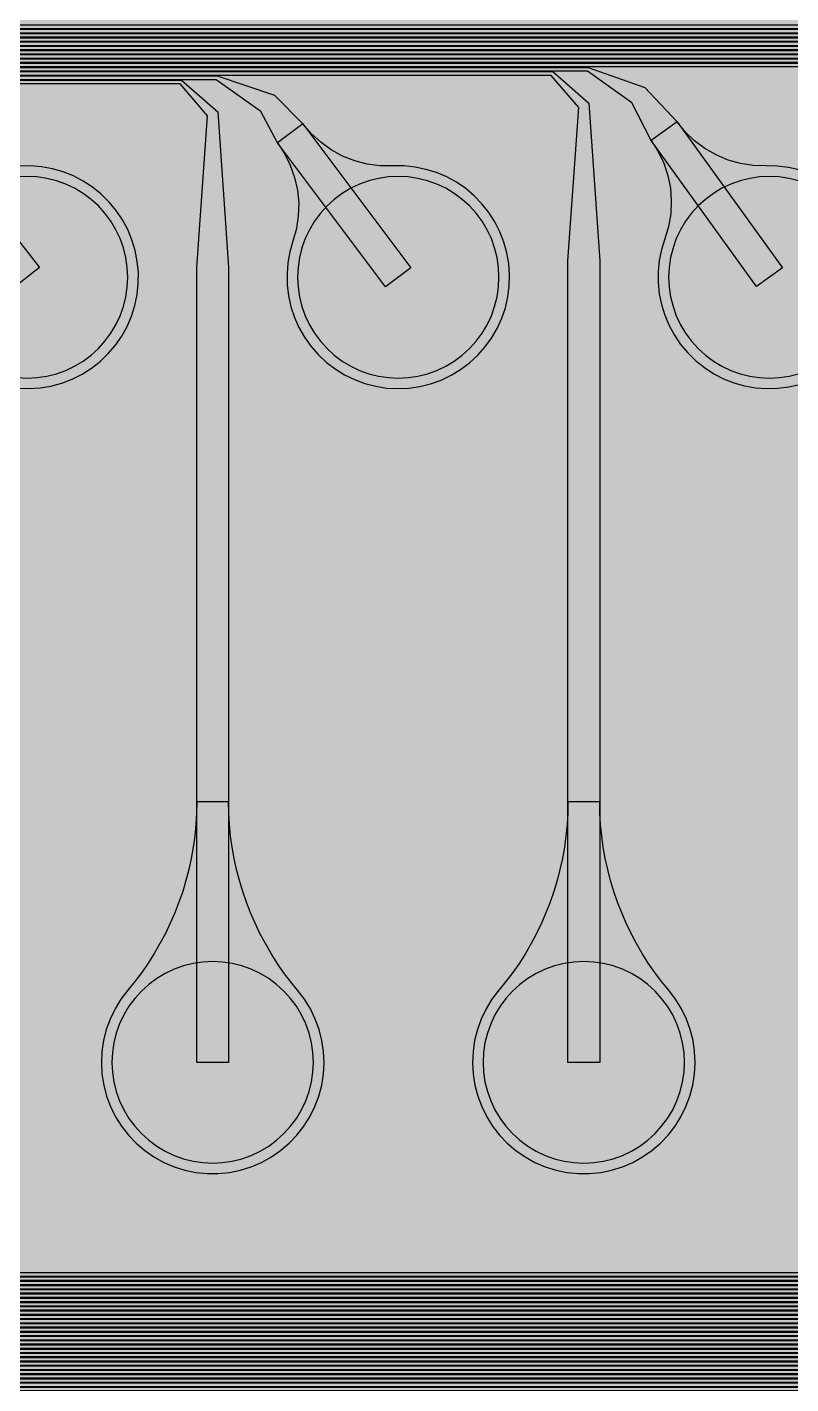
# Model space of a CAD drawing. Header units: metres. Extents: x -7231 to 10969, y -37556 to 1873.
# Drawn here: x -2618 to -1898, y -36084 to -34805 of the extents above; entities that cross this region are included whole.
import ezdxf

# ---------------------------------------------------------------- set-up
doc = ezdxf.new("R2010")
doc.units = ezdxf.units.M
for name, color, linetype in [('Metal1', 4, 'CONTINUOUS'), ('Metal2', 3, 'CONTINUOUS'), ('Polyimide', 7, 'CONTINUOUS'), ('Polyimide_Negative', 5, 'CONTINUOUS')]:
    doc.layers.add(name, color=color, linetype=linetype)

msp = doc.modelspace()

# ---------------------------------------------------------------- hatches: boundary and pattern name
at = {"layer": 'Polyimide'}
msp.add_hatch(color=7, dxfattribs=at).paths.add_polyline_path([(4065.7, -468), (4066.7, -502), (4068.5, -536), (4071.4, -570), (4075.5, -604), (4081, -638), (4088, -672), (4096.5, -706), (4106.6, -740), (4118.3, -774), (4131.6, -808), (4146.5, -842), (4162.9, -876), (4180.7, -910), (4199.8, -944), (4220.2, -978), (4241.7, -1012), (4264.2, -1046), (4287.5, -1080), (4311.5, -1114), (4336, -1148), (4360.9, -1182), (4385.9, -1216), (4410.9, -1250), (4435.7, -1284), (4460.2, -1318), (4484.2, -1352), (4507.5, -1385.9), (4530, -1419.9), (4551.5, -1453.9), (4571.9, -1487.9), (4591.1, -1521.9), (4608.9, -1555.9), (4625.3, -1589.9), (4640.1, -1623.9), (4653.4, -1657.9), (4665.1, -1691.9), (4675.2, -1725.9), (4683.7, -1759.9), (4690.7, -1793.9), (4696.2, -1827.9), (4700.3, -1861.9), (4703.2, -1895.9), (4705.1, -1929.9), (4706.1, -1963.9), (4706.4, -1997.9), (4706.5, -2031.9), (4706.5, -4793), (4710, -4838.4), (4720.2, -4882.7), (4737.1, -4925), (4760.1, -4964.2), (4788.9, -4999.5), (4822.6, -5030), (4860.5, -5055.1), (4901.8, -5074.2), (4901.8, -5074.2), (4970.7, -5105.2), (5034.7, -5145.3), (5092.8, -5193.5), (5143.8, -5249.2), (5186.9, -5311.2), (5221.2, -5378.4), (5246.2, -5449.7), (5261.4, -5523.7), (5266.5, -5599), (5261.4, -5674.3), (5246.2, -5748.3), (5221.2, -5819.6), (5186.9, -5886.8), (5143.8, -5948.8), (5092.8, -6004.5), (5034.7, -6052.7), (4970.7, -6092.8), (4901.8, -6123.8), (4860.5, -6142.9), (4822.6, -6168), (4788.9, -6198.5), (4760.1, -6233.8), (4737.1, -6273), (4720.2, -6315.3), (4710, -6359.6), (4706.5, -6405), (4706.5, -9221.5), (4710, -9266.9), (4720.2, -9311.2), (4737.1, -9353.5), (4760.1, -9392.7), (4788.9, -9428), (4822.6, -9458.5), (4860.5, -9483.6), (4901.8, -9502.7), (4970.7, -9533.7), (5034.7, -9573.8), (5092.8, -9622), (5143.8, -9677.7), (5186.9, -9739.7), (5221.2, -9806.9), (5246.2, -9878.2), (5261.4, -9952.2), (5266.5, -10027.5), (5261.4, -10102.8), (5246.2, -10176.8), (5221.2, -10248.1), (5186.9, -10315.3), (5143.8, -10377.3), (5092.8, -10433), (5034.7, -10481.2), (4970.7, -10521.3), (4901.8, -10552.3), (4860.5, -10571.4), (4822.6, -10596.5), (4788.9, -10627), (4760.1, -10662.3), (4737.1, -10701.5), (4720.2, -10743.8), (4710, -10788.1), (4706.5, -10833.5), (4706.5, -13650), (4710, -13695.4), (4720.2, -13739.7), (4737.1, -13782), (4760.1, -13821.2), (4788.9, -13856.5), (4822.6, -13887), (4860.5, -13912.1), (4901.8, -13931.2), (4970.7, -13962.2), (5034.7, -14002.2), (5092.8, -14050.5), (5143.8, -14106.2), (5186.9, -14168.2), (5221.2, -14235.4), (5246.2, -14306.7), (5261.4, -14380.7), (5266.5, -14456), (5261.4, -14531.3), (5246.2, -14605.3), (5221.2, -14676.5), (5186.9, -14743.8), (5143.8, -14805.8), (5092.8, -14861.5), (5034.7, -14909.7), (4970.7, -14949.8), (4901.8, -14980.8), (4860.5, -14999.9), (4822.6, -15025), (4788.9, -15055.5), (4760.1, -15090.8), (4737.1, -15130), (4720.2, -15172.3), (4710, -15216.6), (4706.5, -15262), (4706.5, -15456), (4720.9, -15750), (4764.1, -16041.3), (4835.7, -16326.8), (4934.9, -16604), (5060.7, -16870.2), (5212.1, -17122.7), (5387.5, -17359.2), (5585.2, -17577.3), (5803.3, -17775), (6039.8, -17950.4), (6292.3, -18101.8), (6558.4, -18227.6), (6835.6, -18326.8), (7121.2, -18398.3), (7412.4, -18441.5), (7706.5, -18456), (9969, -18456), (10047.4, -18459.8), (10125.1, -18471.4), (10201.2, -18490.4), (10275.2, -18516.9), (10346.1, -18550.5), (10413.5, -18590.8), (10476.5, -18637.6), (10534.7, -18690.3), (10587.4, -18748.5), (10634.2, -18811.5), (10674.5, -18878.9), (10708.1, -18949.8), (10734.6, -19023.8), (10753.6, -19099.9), (10765.2, -19177.6), (10769, -19256), (10769, -20895.8), (10730.2, -20951.4), (10694.6, -21009.1), (10662.2, -21068.6), (10633.2, -21129.9), (10607.6, -21192.7), (10585.5, -21256.7), (10566.9, -21322), (10552, -21388.1), (10540.8, -21455), (10533.4, -21522.3), (10529.6, -21590), (10529.6, -21657.8), (10533.4, -21725.5), (10540.8, -21792.9), (10552, -21859.7), (10566.9, -21925.9), (10585.5, -21991.1), (10607.6, -22055.2), (10633.2, -22117.9), (10662.2, -22179.2), (10694.6, -22238.7), (10730.2, -22296.4), (10769, -22352), (10769, -32454.2), (10728.7, -32510.5), (10691.7, -32568.9), (10658, -32629.3), (10627.8, -32691.6), (10601.2, -32755.4), (10578.2, -32820.7), (10558.9, -32887.1), (10543.4, -32954.5), (10531.8, -33022.7), (10524, -33091.4), (10520.1, -33160.5), (10520.1, -33229.7), (10524, -33298.8), (10531.8, -33367.5), (10543.4, -33435.7), (10558.9, -33503.1), (10578.2, -33569.5), (10601.2, -33634.8), (10627.8, -33698.6), (10658, -33760.8), (10691.7, -33821.3), (10728.7, -33879.7), (10769, -33936), (10769, -36556), (10765.2, -36634.4), (10753.6, -36712.1), (10734.6, -36788.2), (10708.1, -36862.1), (10674.5, -36933.1), (10634.2, -37000.5), (10587.4, -37063.5), (10534.7, -37121.7), (10476.5, -37174.4), (10413.5, -37221.2), (10346.1, -37261.5), (10275.2, -37295.1), (10201.2, -37321.6), (10125.1, -37340.6), (10047.4, -37352.1), (9969, -37356), (-6231, -37356), (-6309.4, -37352.1), (-6387.1, -37340.6), (-6463.2, -37321.6), (-6537.2, -37295.1), (-6608.1, -37261.5), (-6675.5, -37221.2), (-6738.5, -37174.4), (-6796.7, -37121.7), (-6849.4, -37063.5), (-6896.2, -37000.5), (-6936.5, -36933.1), (-6970.1, -36862.1), (-6996.6, -36788.2), (-7015.6, -36712.1), (-7027.2, -36634.4), (-7031, -36556), (-7031, -33936), (-6990.7, -33879.8), (-6953.7, -33821.3), (-6920, -33760.9), (-6889.8, -33698.6), (-6863.2, -33634.8), (-6840.2, -33569.5), (-6820.9, -33503.1), (-6805.4, -33435.7), (-6793.7, -33367.5), (-6785.9, -33298.8), (-6782, -33229.7), (-6782, -33160.5), (-6785.9, -33091.4), (-6793.7, -33022.7), (-6805.4, -32954.5), (-6820.9, -32887.1), (-6840.2, -32820.6), (-6863.2, -32755.4), (-6889.8, -32691.5), (-6920, -32629.3), (-6953.7, -32568.9), (-6990.7, -32510.4), (-7031, -32454.2), (-7031, -22364.8), (-6990.7, -22308.6), (-6953.7, -22250.1), (-6920, -22189.7), (-6889.8, -22127.5), (-6863.2, -22063.6), (-6840.2, -21998.4), (-6820.9, -21931.9), (-6805.4, -21864.5), (-6793.7, -21796.3), (-6785.9, -21727.6), (-6782, -21658.5), (-6782, -21589.3), (-6785.9, -21520.3), (-6793.7, -21451.5), (-6805.4, -21383.3), (-6820.9, -21315.9), (-6840.2, -21249.5), (-6863.2, -21184.2), (-6889.8, -21120.4), (-6920, -21058.1), (-6953.7, -20997.7), (-6990.7, -20939.3), (-7031, -20883), (-7031, -19256), (-7027.2, -19177.6), (-7015.6, -19099.9), (-6996.6, -19023.8), (-6970.1, -18949.8), (-6936.5, -18878.9), (-6896.2, -18811.5), (-6849.4, -18748.5), (-6796.7, -18690.3), (-6738.5, -18637.6), (-6675.5, -18590.8), (-6608.1, -18550.5), (-6537.2, -18516.9), (-6463.2, -18490.4), (-6387.1, -18471.4), (-6309.4, -18459.8), (-6231, -18456), (-3968.5, -18456), (-3674.4, -18441.5), (-3383.2, -18398.3), (-3097.6, -18326.8), (-2820.4, -18227.6), (-2554.3, -18101.8), (-2301.8, -17950.4), (-2065.3, -17775), (-1847.2, -17577.3), (-1649.5, -17359.2), (-1474.1, -17122.7), (-1322.7, -16870.2), (-1196.9, -16604), (-1097.7, -16326.8), (-1026.1, -16041.3), (-982.9, -15750), (-968.5, -15456), (-968.5, -15262), (-972, -15216.6), (-982.2, -15172.3), (-999.1, -15130), (-1022.1, -15090.8), (-1050.9, -15055.5), (-1084.6, -15025), (-1122.5, -14999.9), (-1163.8, -14980.8), (-1232.7, -14949.8), (-1296.7, -14909.7), (-1354.8, -14861.5), (-1405.8, -14805.8), (-1448.9, -14743.8), (-1483.2, -14676.5), (-1508.2, -14605.3), (-1523.4, -14531.3), (-1528.5, -14456), (-1523.4, -14380.7), (-1508.2, -14306.7), (-1483.2, -14235.4), (-1448.9, -14168.2), (-1405.8, -14106.2), (-1354.8, -14050.5), (-1296.7, -14002.2), (-1232.7, -13962.2), (-1163.8, -13931.2), (-1122.5, -13912.1), (-1084.6, -13887), (-1050.9, -13856.5), (-1022.1, -13821.2), (-999.1, -13782), (-982.2, -13739.7), (-972, -13695.4), (-968.5, -13650), (-968.5, -12309.6), (-972, -12264.3), (-982.2, -12219.9), (-999.1, -12177.7), (-1022.1, -12138.5), (-1050.9, -12103.2), (-1084.6, -12072.6), (-1122.5, -12047.5), (-1163.8, -12028.5), (-1232.7, -11997.4), (-1296.7, -11957.4), (-1354.8, -11909.1), (-1405.8, -11853.5), (-1448.9, -11791.5), (-1483.2, -11724.2), (-1508.2, -11653), (-1523.4, -11579), (-1528.5, -11503.7), (-1523.4, -11428.3), (-1508.2, -11354.4), (-1483.2, -11283.1), (-1448.9, -11215.9), (-1405.8, -11153.8), (-1354.8, -11098.2), (-1296.7, -11049.9), (-1232.7, -11009.9), (-1163.8, -10978.8), (-1122.5, -10959.8), (-1084.6, -10934.7), (-1050.9, -10904.1), (-1022.1, -10868.9), (-999.1, -10829.6), (-982.2, -10787.4), (-972, -10743), (-968.5, -10697.7), (-968.5, -9357.3), (-972, -9311.9), (-982.2, -9267.6), (-999.1, -9225.4), (-1022.1, -9186.1), (-1050.9, -9150.8), (-1084.6, -9120.3), (-1122.5, -9095.2), (-1163.8, -9076.2), (-1163.8, -9076.2), (-1232.7, -9045.1), (-1296.7, -9005.1), (-1354.8, -8956.8), (-1405.8, -8901.1), (-1448.9, -8839.1), (-1483.2, -8771.9), (-1508.2, -8700.6), (-1523.4, -8626.7), (-1528.5, -8551.3), (-1523.4, -8476), (-1508.2, -8402), (-1483.2, -8330.8), (-1448.9, -8263.5), (-1405.8, -8201.5), (-1354.8, -8145.9), (-1296.7, -8097.6), (-1232.7, -8057.6), (-1163.8, -8026.5), (-1163.8, -8026.5), (-1122.5, -8007.4), (-1084.6, -7982.4), (-1050.9, -7951.8), (-1022.1, -7916.5), (-999.1, -7877.3), (-982.2, -7835), (-972, -7790.7), (-968.5, -7745.4), (-968.5, -6405), (-972, -6359.6), (-982.2, -6315.3), (-999.1, -6273), (-1022.1, -6233.8), (-1050.9, -6198.5), (-1084.6, -6168), (-1122.5, -6142.9), (-1163.8, -6123.8), (-1163.8, -6123.8), (-1232.7, -6092.8), (-1296.7, -6052.7), (-1354.8, -6004.5), (-1405.8, -5948.8), (-1448.9, -5886.8), (-1483.2, -5819.6), (-1508.2, -5748.3), (-1523.4, -5674.3), (-1528.5, -5599), (-1523.4, -5523.7), (-1508.2, -5449.7), (-1483.2, -5378.4), (-1448.9, -5311.2), (-1405.8, -5249.2), (-1354.8, -5193.5), (-1296.7, -5145.3), (-1232.7, -5105.2), (-1163.8, -5074.2), (-1163.8, -5074.2), (-1122.5, -5055.1), (-1084.6, -5030), (-1050.9, -4999.5), (-1022.1, -4964.2), (-999.1, -4925), (-982.2, -4882.7), (-972, -4838.4), (-968.5, -4793), (-968.5, -2031.9), (-968.4, -1997.9), (-968.1, -1963.9), (-967.1, -1929.9), (-965.2, -1895.9), (-962.2, -1861.9), (-958, -1827.9), (-952.4, -1793.9), (-945.3, -1759.9), (-936.6, -1725.9), (-926.4, -1691.9), (-914.4, -1657.9), (-900.9, -1623.9), (-885.7, -1589.9), (-869.1, -1555.9), (-850.9, -1521.9), (-831.4, -1487.9), (-810.6, -1453.9), (-788.7, -1419.9), (-765.8, -1385.9), (-742.1, -1352), (-717.6, -1318), (-692.7, -1284), (-667.4, -1250), (-641.9, -1216), (-616.4, -1182), (-591.1, -1148), (-566.1, -1114), (-541.7, -1080), (-517.9, -1046), (-495, -1012), (-473.1, -978), (-452.4, -944), (-432.8, -910), (-414.7, -876), (-398, -842), (-382.9, -808), (-369.3, -774), (-357.4, -740), (-347.1, -706), (-338.4, -672), (-331.3, -638), (-325.7, -604), (-321.5, -570), (-318.6, -536), (-316.7, -502), (-315.7, -468), (-315.3, -434), (-315.2, -400), (-315.2, 401), (-315.2, 451), (-315.2, 1644), (-270.2, 1644), (-270, 1637.1), (-269.4, 1630.3), (-268.2, 1623.5), (-266.7, 1616.8), (-264.7, 1610.2), (-262.3, 1603.8), (-259.4, 1597.6), (-256.2, 1591.5), (-252.6, 1585.7), (-248.6, 1580.1), (-244.2, 1574.8), (-239.5, 1569.8), (-234.5, 1565.1), (-229.2, 1560.7), (-223.6, 1556.7), (-217.8, 1553.1), (-211.7, 1549.8), (-205.4, 1547), (-199, 1544.6), (-192.4, 1542.6), (-185.7, 1541), (-179, 1539.9), (-172.1, 1539.2), (-165.2, 1539), (-158.4, 1539.2), (-151.5, 1539.9), (-144.8, 1541), (-138.1, 1542.6), (-131.5, 1544.6), (-125.1, 1547), (-118.8, 1549.8), (-112.8, 1553.1), (-106.9, 1556.7), (-101.3, 1560.7), (-96, 1565.1), (-91, 1569.8), (-86.3, 1574.8), (-81.9, 1580.1), (-77.9, 1585.7), (-74.3, 1591.5), (-71.1, 1597.6), (-68.2, 1603.8), (-65.8, 1610.2), (-63.8, 1616.8), (-62.3, 1623.5), (-61.1, 1630.3), (-60.5, 1637.1), (-60.2, 1644), (1853, 1644), (1853, 1573), (3815.2, 1573), (3815.5, 1579.5), (3816.1, 1586.1), (3817.2, 1592.5), (3818.7, 1598.9), (3820.6, 1605.1), (3822.9, 1611.3), (3825.6, 1617.2), (3828.6, 1623), (3832.1, 1628.6), (3835.9, 1633.9), (3840.1, 1638.9), (3844.5, 1643.7), (3849.3, 1648.2), (3854.4, 1652.3), (3859.7, 1656.1), (3865.2, 1659.6), (3871, 1662.7), (3877, 1665.4), (3883.1, 1667.7), (3889.4, 1669.6), (3895.7, 1671.1), (3902.2, 1672.1), (3908.7, 1672.8), (3915.2, 1673), (3921.8, 1672.8), (3928.3, 1672.1), (3934.8, 1671.1), (3941.1, 1669.6), (3947.4, 1667.7), (3953.5, 1665.4), (3959.5, 1662.7), (3965.2, 1659.6), (3970.8, 1656.1), (3976.1, 1652.3), (3981.2, 1648.2), (3986, 1643.7), (3990.4, 1638.9), (3994.6, 1633.9), (3998.4, 1628.6), (4001.9, 1623), (4004.9, 1617.2), (4007.6, 1611.3), (4009.9, 1605.1), (4011.8, 1598.9), (4013.3, 1592.5), (4014.4, 1586.1), (4015, 1579.5), (4015.2, 1573), (4065.2, 1573), (4065.2, 451), (4065.2, 401), (4065.2, -400), (4065.3, -434), (4065.7, -468)])

# ---------------------------------------------------------------- linework, layer by layer
at = {"layer": 'Metal1'}
for points in [[(1728.7, -19211.9), (1728.7, -36063.7), (1697.7, -36094.7), (-5826.2, -36094.7), (-5857.2, -36063.7), (-5857.2, -34838.3), (-5826.2, -34807.2), (-372.8, -34807.2), (-338.9, -34837.1), (-328.5, -34993.5), (-328.5, -35781), (-358.5, -35781), (-358.5, -34993.5), (-348.1, -34840.9), (-374.2, -34810.8), (-5824.8, -34810.8), (-5853.7, -34839.7), (-5853.7, -36062.3), (-5824.8, -36091.2), (1696.3, -36091.2), (1725.2, -36062.3), (1725.2, -19211.9)], [(1720.7, -19211.9), (1720.7, -36055.7), (1689.7, -36086.7), (-5818.2, -36086.7), (-5849.2, -36055.7), (-5849.2, -34846.3), (-5818.2, -34815.2), (-722.8, -34815.2), (-688.9, -34845.1), (-678.5, -34999.9), (-678.5, -35781), (-708.5, -35781), (-708.5, -34999.9), (-698.1, -34848.9), (-724.2, -34818.8), (-5816.8, -34818.8), (-5845.7, -34847.7), (-5845.7, -36054.3), (-5816.8, -36083.2), (1688.3, -36083.2), (1717.2, -36054.3), (1717.2, -19211.9)], [(1712.7, -19211.9), (1712.7, -36047.7), (1681.7, -36078.7), (-5810.2, -36078.7), (-5841.2, -36047.7), (-5841.2, -34854.3), (-5810.2, -34823.2), (-1072.8, -34823.2), (-1038.8, -34853.1), (-1028.5, -35006.3), (-1028.5, -35781), (-1058.5, -35781), (-1058.5, -35006.3), (-1048.2, -34856.9), (-1074.2, -34826.8), (-5808.8, -34826.8), (-5837.7, -34855.7), (-5837.7, -36046.3), (-5808.8, -36075.2), (1680.3, -36075.2), (1709.2, -36046.3), (1709.2, -19211.9)], [(1704.7, -19211.9), (1704.7, -36039.7), (1673.7, -36070.7), (-5802.2, -36070.7), (-5833.2, -36039.7), (-5833.2, -34862.3), (-5802.2, -34831.2), (-1422.8, -34831.2), (-1388.8, -34861.1), (-1378.5, -35012.7), (-1378.5, -35781), (-1408.5, -35781), (-1408.5, -35012.7), (-1398.2, -34864.9), (-1424.2, -34834.8), (-5800.8, -34834.8), (-5829.7, -34863.7), (-5829.7, -36038.3), (-5800.8, -36067.2), (1672.3, -36067.2), (1701.2, -36038.3), (1701.2, -19211.9)], [(1696.7, -19211.9), (1696.7, -36031.7), (1665.7, -36062.7), (-5794.2, -36062.7), (-5825.2, -36031.7), (-5825.2, -34870.3), (-5794.2, -34839.2), (-1772.8, -34839.2), (-1738.8, -34869.1), (-1728.5, -35019.1), (-1728.5, -35781), (-1758.5, -35781), (-1758.5, -35019.1), (-1748.2, -34872.9), (-1774.2, -34842.8), (-5792.8, -34842.8), (-5821.7, -34871.7), (-5821.7, -36030.3), (-5792.8, -36059.2), (1664.3, -36059.2), (1693.2, -36030.3), (1693.2, -19211.9)], [(1688.7, -19211.9), (1688.7, -36023.7), (1657.7, -36054.7), (-5786.2, -36054.7), (-5817.2, -36023.7), (-5817.2, -34878.3), (-5786.2, -34847.2), (-2122.8, -34847.2), (-2088.8, -34877), (-2078.5, -35025.5), (-2078.5, -35781), (-2108.5, -35781), (-2108.5, -35025.5), (-2098.2, -34881), (-2124.2, -34850.8), (-5784.8, -34850.8), (-5813.7, -34879.7), (-5813.7, -36022.3), (-5784.8, -36051.2), (1656.3, -36051.2), (1685.2, -36022.3), (1685.2, -19211.9)], [(1680.7, -19211.9), (1680.7, -36015.7), (1649.7, -36046.7), (-5778.2, -36046.7), (-5809.2, -36015.7), (-5809.2, -34886.3), (-5778.2, -34855.2), (-2472.8, -34855.2), (-2438.7, -34885), (-2428.5, -35031.9), (-2428.5, -35781), (-2458.5, -35781), (-2458.5, -35031.9), (-2448.3, -34889), (-2474.2, -34858.8), (-5776.8, -34858.8), (-5805.7, -34887.7), (-5805.7, -36014.3), (-5776.8, -36043.2), (1648.3, -36043.2), (1677.2, -36014.3), (1677.2, -19211.9)], [(1672.7, -19211.9), (1672.7, -36007.7), (1641.7, -36038.7), (-5770.2, -36038.7), (-5801.2, -36007.7), (-5801.2, -34894.3), (-5770.2, -34863.2), (-2822.8, -34863.2), (-2788.7, -34893), (-2778.5, -35038.3), (-2778.5, -35781), (-2808.5, -35781), (-2808.5, -35038.3), (-2798.3, -34897), (-2824.2, -34866.8), (-5768.8, -34866.8), (-5797.7, -34895.7), (-5797.7, -36006.3), (-5768.8, -36035.2), (1640.3, -36035.2), (1669.2, -36006.3), (1669.2, -19211.9)], [(1664.7, -19211.9), (1664.7, -35999.7), (1633.7, -36030.7), (-5762.2, -36030.7), (-5793.2, -35999.7), (-5793.2, -34902.3), (-5762.2, -34871.2), (-3172.8, -34871.2), (-3138.7, -34901), (-3128.5, -35044.7), (-3128.5, -35781), (-3158.5, -35781), (-3158.5, -35044.7), (-3148.3, -34905), (-3174.2, -34874.8), (-5760.8, -34874.8), (-5789.7, -34903.7), (-5789.7, -35998.3), (-5760.8, -36027.2), (1632.3, -36027.2), (1661.2, -35998.3), (1661.2, -19211.9)], [(1656.7, -19211.9), (1656.7, -35991.7), (1625.7, -36022.7), (-5754.2, -36022.7), (-5785.2, -35991.7), (-5785.2, -34910.3), (-5754.2, -34879.2), (-3522.8, -34879.2), (-3488.7, -34909), (-3478.5, -35051.1), (-3478.5, -35781), (-3508.5, -35781), (-3508.5, -35051.1), (-3498.3, -34913), (-3524.2, -34882.8), (-5752.8, -34882.8), (-5781.7, -34911.7), (-5781.7, -35990.3), (-5752.8, -36019.2), (1624.3, -36019.2), (1653.2, -35990.3), (1653.2, -19211.9)], [(1648.7, -19211.9), (1648.7, -35983.7), (1617.7, -36014.7), (-5746.2, -36014.7), (-5777.2, -35983.7), (-5777.2, -34918.3), (-5746.2, -34887.2), (-3872.8, -34887.2), (-3838.6, -34917), (-3828.5, -35057.5), (-3828.5, -35781), (-3858.5, -35781), (-3858.5, -35057.5), (-3848.4, -34921), (-3874.2, -34890.8), (-5744.8, -34890.8), (-5773.7, -34919.7), (-5773.7, -35982.3), (-5744.8, -36011.2), (1616.3, -36011.2), (1645.2, -35982.3), (1645.2, -19211.9)], [(1640.7, -19211.9), (1640.7, -35975.7), (1609.7, -36006.7), (-5738.2, -36006.7), (-5769.2, -35975.7), (-5769.2, -34926.3), (-5738.2, -34895.2), (-4222.8, -34895.2), (-4188.6, -34925), (-4178.5, -35063.9), (-4178.5, -35781), (-4208.5, -35781), (-4208.5, -35063.9), (-4198.4, -34929), (-4224.2, -34898.8), (-5736.8, -34898.8), (-5765.7, -34927.7), (-5765.7, -35974.3), (-5736.8, -36003.2), (1608.3, -36003.2), (1637.2, -35974.3), (1637.2, -19211.9)], [(1632.7, -19211.9), (1632.7, -35967.7), (1601.7, -35998.7), (-5730.2, -35998.7), (-5761.2, -35967.7), (-5761.2, -34934.3), (-5730.2, -34903.2), (-4572.8, -34903.2), (-4538.6, -34933), (-4528.5, -35070.3), (-4528.5, -35781), (-4558.5, -35781), (-4558.5, -35070.3), (-4548.4, -34937), (-4574.2, -34906.8), (-5728.8, -34906.8), (-5757.7, -34935.7), (-5757.7, -35966.3), (-5728.8, -35995.2), (1600.3, -35995.2), (1629.2, -35966.3), (1629.2, -19211.9)], [(1624.7, -19211.9), (1624.7, -35959.7), (1593.7, -35990.7), (-5722.2, -35990.7), (-5753.2, -35959.7), (-5753.2, -34942.3), (-5722.2, -34911.2), (-4922.8, -34911.2), (-4888.6, -34941), (-4878.5, -35076.7), (-4878.5, -35781), (-4908.5, -35781), (-4908.5, -35076.7), (-4898.4, -34945), (-4924.2, -34914.8), (-5720.8, -34914.8), (-5749.7, -34943.7), (-5749.7, -35958.3), (-5720.8, -35987.2), (1592.3, -35987.2), (1621.2, -35958.3), (1621.2, -19211.9)], [(1616.7, -19211.9), (1616.7, -35951.7), (1585.7, -35982.7), (-5714.2, -35982.7), (-5745.2, -35951.7), (-5745.2, -34950.3), (-5714.2, -34919.2), (-5272.8, -34919.2), (-5238.5, -34948.9), (-5228.5, -35083.1), (-5228.5, -35781), (-5258.5, -35781), (-5258.5, -35083.1), (-5248.5, -34953.1), (-5274.2, -34922.8), (-5712.8, -34922.8), (-5741.7, -34951.7), (-5741.7, -35950.3), (-5712.8, -35979.2), (1584.3, -35979.2), (1613.2, -35950.3), (1613.2, -19211.9)]]:
    msp.add_lwpolyline(points, dxfattribs=at)
for points in [[(-2458.5, -35535.4), (-2458.7, -35546.2), (-2459.3, -35556.9), (-2460.4, -35567.6), (-2461.8, -35578.2), (-2463.7, -35588.8), (-2466, -35599.3), (-2468.7, -35609.6), (-2471.8, -35619.9), (-2475.3, -35630.1), (-2479.2, -35640.1), (-2483.5, -35649.9), (-2488.1, -35659.6), (-2493.2, -35669.1), (-2498.6, -35678.4), (-2504.3, -35687.4), (-2510.4, -35696.2), (-2516.9, -35704.8), (-2523.6, -35713.1), (-2530.1, -35721.6), (-2535.6, -35730.6), (-2540.2, -35740.2), (-2543.9, -35750.1), (-2546.5, -35760.4), (-2548, -35770.9), (-2548.5, -35781.5), (-2547.9, -35792.1), (-2546.3, -35802.6), (-2543.6, -35812.8), (-2539.8, -35822.7), (-2535.1, -35832.2), (-2529.5, -35841.2), (-2523, -35849.6), (-2515.7, -35857.3), (-2507.6, -35864.2), (-2498.9, -35870.2), (-2489.6, -35875.3), (-2479.9, -35879.5), (-2469.7, -35882.7), (-2459.4, -35884.8), (-2448.8, -35885.9), (-2438.2, -35885.9), (-2427.6, -35884.8), (-2417.3, -35882.7), (-2407.1, -35879.5), (-2397.4, -35875.3), (-2388.1, -35870.2), (-2379.4, -35864.2), (-2371.3, -35857.3), (-2364, -35849.6), (-2357.5, -35841.2), (-2351.9, -35832.2), (-2347.2, -35822.7), (-2343.4, -35812.8), (-2340.7, -35802.6), (-2339.1, -35792.1), (-2338.5, -35781.5), (-2339, -35770.9), (-2340.5, -35760.4), (-2343.1, -35750.1), (-2346.8, -35740.2), (-2351.4, -35730.6), (-2356.9, -35721.6), (-2363.4, -35713.1), (-2370.1, -35704.8), (-2376.6, -35696.2), (-2382.7, -35687.4), (-2388.4, -35678.4), (-2393.8, -35669.1), (-2398.9, -35659.6), (-2403.5, -35649.9), (-2407.8, -35640.1), (-2411.7, -35630.1), (-2415.2, -35619.9), (-2418.3, -35609.6), (-2421, -35599.3), (-2423.3, -35588.8), (-2425.2, -35578.2), (-2426.6, -35567.6), (-2427.7, -35556.9), (-2428.3, -35546.2), (-2428.5, -35535.4), (-2458.5, -35535.4)], [(-2108.5, -35535.4), (-2108.7, -35546.2), (-2109.3, -35556.9), (-2110.4, -35567.6), (-2111.8, -35578.2), (-2113.7, -35588.8), (-2116, -35599.3), (-2118.7, -35609.6), (-2121.8, -35619.9), (-2125.3, -35630.1), (-2129.2, -35640.1), (-2133.5, -35649.9), (-2138.1, -35659.6), (-2143.2, -35669.1), (-2148.6, -35678.4), (-2154.3, -35687.4), (-2160.4, -35696.2), (-2166.9, -35704.8), (-2173.6, -35713.1), (-2180.1, -35721.6), (-2185.6, -35730.6), (-2190.2, -35740.2), (-2193.9, -35750.1), (-2196.5, -35760.4), (-2198, -35770.9), (-2198.5, -35781.5), (-2197.9, -35792.1), (-2196.3, -35802.6), (-2193.6, -35812.8), (-2189.8, -35822.7), (-2185.1, -35832.2), (-2179.5, -35841.2), (-2173, -35849.6), (-2165.7, -35857.3), (-2157.6, -35864.2), (-2148.9, -35870.2), (-2139.6, -35875.3), (-2129.9, -35879.5), (-2119.7, -35882.7), (-2109.4, -35884.8), (-2098.8, -35885.9), (-2088.2, -35885.9), (-2077.6, -35884.8), (-2067.3, -35882.7), (-2057.1, -35879.5), (-2047.4, -35875.3), (-2038.1, -35870.2), (-2029.4, -35864.2), (-2021.3, -35857.3), (-2014, -35849.6), (-2007.5, -35841.2), (-2001.9, -35832.2), (-1997.2, -35822.7), (-1993.4, -35812.8), (-1990.7, -35802.6), (-1989.1, -35792.1), (-1988.5, -35781.5), (-1989, -35770.9), (-1990.5, -35760.4), (-1993.1, -35750.1), (-1996.8, -35740.2), (-2001.4, -35730.6), (-2006.9, -35721.6), (-2013.4, -35713.1), (-2020.1, -35704.8), (-2026.6, -35696.2), (-2032.7, -35687.4), (-2038.4, -35678.4), (-2043.8, -35669.1), (-2048.9, -35659.6), (-2053.5, -35649.9), (-2057.8, -35640.1), (-2061.7, -35630.1), (-2065.2, -35619.9), (-2068.3, -35609.6), (-2071, -35599.3), (-2073.3, -35588.8), (-2075.2, -35578.2), (-2076.6, -35567.6), (-2077.7, -35556.9), (-2078.3, -35546.2), (-2078.5, -35535.4), (-2108.5, -35535.4)]]:
    msp.add_lwpolyline(points, close=True, dxfattribs=at)
at = {"layer": 'Metal2'}
for points in [[(1732.7, -19211.9), (1732.7, -36067.7), (1701.7, -36098.7), (-5830.2, -36098.7), (-5861.2, -36067.7), (-5861.2, -34834.3), (-5830.2, -34803.2), (-339.3, -34803.2), (-289.1, -34825.4), (-242.8, -34887.7), (-155.6, -35033.3), (-181.4, -35048.7), (-268.5, -34903.1), (-299.5, -34836.1), (-340.2, -34806.8), (-5828.8, -34806.8), (-5857.7, -34835.7), (-5857.7, -36066.3), (-5828.8, -36095.2), (1700.3, -36095.2), (1729.2, -36066.3), (1729.2, -19211.9)], [(1724.7, -19211.9), (1724.7, -36059.7), (1693.7, -36090.7), (-5822.2, -36090.7), (-5853.2, -36059.7), (-5853.2, -34842.3), (-5822.2, -34811.2), (-689.3, -34811.2), (-638.6, -34832.9), (-595.1, -34888.8), (-505.7, -35033.1), (-531.3, -35048.9), (-620.6, -34904.6), (-649.3, -34844.1), (-690.2, -34814.8), (-5820.8, -34814.8), (-5849.7, -34843.7), (-5849.7, -36058.3), (-5820.8, -36087.2), (1692.3, -36087.2), (1721.2, -36058.3), (1721.2, -19211.9)], [(1716.7, -19211.9), (1716.7, -36051.7), (1685.7, -36082.7), (-5814.2, -36082.7), (-5845.2, -36051.7), (-5845.2, -34850.3), (-5814.2, -34819.2), (-1039.3, -34819.2), (-988, -34840.3), (-947.5, -34890.1), (-855.9, -35032.9), (-881.1, -35049.1), (-972.8, -34906.3), (-999, -34852.2), (-1040.2, -34822.8), (-5812.8, -34822.8), (-5841.7, -34851.7), (-5841.7, -36050.3), (-5812.8, -36079.2), (1684.3, -36079.2), (1713.2, -36050.3), (1713.2, -19211.9)], [(1708.7, -19211.9), (1708.7, -36043.7), (1677.7, -36074.7), (-5806.2, -36074.7), (-5837.2, -36043.7), (-5837.2, -34858.3), (-5806.2, -34827.2), (-1389.3, -34827.2), (-1337.4, -34847.7), (-1300.1, -34891.4), (-1206, -35032.7), (-1231, -35049.3), (-1325.1, -34908.1), (-1348.8, -34860.3), (-1390.2, -34830.8), (-5804.8, -34830.8), (-5833.7, -34859.7), (-5833.7, -36042.3), (-5804.8, -36071.2), (1676.3, -36071.2), (1705.2, -36042.3), (1705.2, -19211.9)], [(1700.7, -19211.9), (1700.7, -36035.7), (1669.7, -36066.7), (-5798.2, -36066.7), (-5829.2, -36035.7), (-5829.2, -34866.3), (-5798.2, -34835.2), (-1739.3, -34835.2), (-1686.7, -34855), (-1652.8, -34892.9), (-1556.2, -35032.5), (-1580.8, -35049.5), (-1677.4, -34910), (-1698.6, -34868.4), (-1740.1, -34838.7), (-5796.8, -34838.7), (-5825.7, -34867.7), (-5825.7, -36034.3), (-5796.8, -36063.2), (1668.3, -36063.2), (1697.2, -36034.3), (1697.2, -19211.9)], [(1692.7, -19211.9), (1692.7, -36027.7), (1661.7, -36058.7), (-5790.2, -36058.7), (-5821.2, -36027.7), (-5821.2, -34874.3), (-5790.2, -34843.2), (-2089.3, -34843.2), (-2036, -34862.2), (-2005.5, -34894.5), (-1906.3, -35032.2), (-1930.7, -35049.8), (-2029.9, -34912.1), (-2048.3, -34876.5), (-2090.1, -34846.8), (-5788.8, -34846.8), (-5817.7, -34875.7), (-5817.7, -36026.3), (-5788.8, -36055.2), (1660.3, -36055.2), (1689.2, -36026.3), (1689.2, -19211.9)], [(1684.7, -19211.9), (1684.7, -36019.7), (1653.7, -36050.7), (-5782.2, -36050.7), (-5813.2, -36019.7), (-5813.2, -34882.3), (-5782.2, -34851.2), (-2439.3, -34851.2), (-2385.3, -34869.3), (-2358.4, -34896.3), (-2256.5, -35032), (-2280.5, -35050), (-2382.4, -34914.3), (-2398.1, -34884.7), (-2440.1, -34854.8), (-5780.8, -34854.8), (-5809.7, -34883.7), (-5809.7, -36018.3), (-5780.8, -36047.2), (1652.3, -36047.2), (1681.2, -36018.3), (1681.2, -19211.9)], [(1676.7, -19211.9), (1676.7, -36011.7), (1645.7, -36042.7), (-5774.2, -36042.7), (-5805.2, -36011.7), (-5805.2, -34890.3), (-5774.2, -34859.2), (-2789.3, -34859.2), (-2734.5, -34876.3), (-2711.4, -34898.2), (-2606.7, -35031.7), (-2630.3, -35050.3), (-2735.1, -34916.7), (-2747.9, -34892.9), (-2790.1, -34862.8), (-5772.8, -34862.8), (-5801.7, -34891.7), (-5801.7, -36010.3), (-5772.8, -36039.2), (1644.3, -36039.2), (1673.2, -36010.3), (1673.2, -19211.9)], [(1668.7, -19211.9), (1668.7, -36003.7), (1637.7, -36034.7), (-5766.2, -36034.7), (-5797.2, -36003.7), (-5797.2, -34898.3), (-5766.2, -34867.2), (-3170.2, -34867.2), (-3114.1, -34882.4), (-3077.9, -34910.4), (-2957.9, -35030.4), (-2979.1, -35051.6), (-3099.1, -34931.6), (-3124.5, -34898), (-3170.8, -34870.8), (-5764.8, -34870.8), (-5793.7, -34899.7), (-5793.7, -36002.3), (-5764.8, -36031.2), (1636.3, -36031.2), (1665.2, -36002.3), (1665.2, -19211.9)], [(1660.7, -19211.9), (1660.7, -35995.7), (1629.7, -36026.7), (-5758.2, -36026.7), (-5789.2, -35995.7), (-5789.2, -34906.3), (-5758.2, -34875.2), (-3512.2, -34875.2), (-3455.5, -34889.6), (-3427.9, -34910.4), (-3307.9, -35030.4), (-3329.1, -35051.6), (-3449.1, -34931.6), (-3467, -34906.8), (-3512.8, -34878.8), (-5756.8, -34878.8), (-5785.7, -34907.7), (-5785.7, -35994.3), (-5756.8, -36023.2), (1628.3, -36023.2), (1657.2, -35994.3), (1657.2, -19211.9)], [(1652.7, -19211.9), (1652.7, -35987.7), (1621.7, -36018.7), (-5750.2, -36018.7), (-5781.2, -35987.7), (-5781.2, -34914.3), (-5750.2, -34883.2), (-3854.2, -34883.2), (-3796.8, -34896.6), (-3777.9, -34910.4), (-3657.9, -35030.4), (-3679.1, -35051.6), (-3799.1, -34931.6), (-3809.7, -34915.9), (-3854.8, -34886.8), (-5748.8, -34886.8), (-5777.7, -34915.7), (-5777.7, -35986.3), (-5748.8, -36015.2), (1620.3, -36015.2), (1649.2, -35986.3), (1649.2, -19211.9)], [(1644.7, -19211.9), (1644.7, -35979.7), (1613.7, -36010.7), (-5742.2, -36010.7), (-5773.2, -35979.7), (-5773.2, -34922.3), (-5742.2, -34891.2), (-4196.2, -34891.2), (-4137.9, -34903.2), (-4127.9, -34910.4), (-4007.9, -35030.4), (-4029.1, -35051.6), (-4149.1, -34931.6), (-4152.7, -34925.3), (-4196.8, -34894.8), (-5740.8, -34894.8), (-5769.7, -34923.7), (-5769.7, -35978.3), (-5740.8, -36007.2), (1612.3, -36007.2), (1641.2, -35978.3), (1641.2, -19211.9)], [(1636.7, -19211.9), (1636.7, -35971.7), (1605.7, -36002.7), (-5734.2, -36002.7), (-5765.2, -35971.7), (-5765.2, -34930.3), (-5734.2, -34899.2), (-4538.2, -34899.2), (-4478.8, -34909.5), (-4357.9, -35030.4), (-4379.1, -35051.6), (-4495.8, -34934.9), (-4538.8, -34902.7), (-5732.8, -34902.7), (-5761.7, -34931.7), (-5761.7, -35970.3), (-5732.8, -35999.2), (1604.3, -35999.2), (1633.2, -35970.3), (1633.2, -19211.9)], [(1628.7, -19211.9), (1628.7, -35963.7), (1597.7, -35994.7), (-5726.2, -35994.7), (-5757.2, -35963.7), (-5757.2, -34938.3), (-5726.2, -34907.2), (-4880.2, -34907.2), (-4820.8, -34917.5), (-4707.9, -35030.4), (-4729.1, -35051.6), (-4837.8, -34942.9), (-4880.8, -34910.8), (-5724.8, -34910.8), (-5753.7, -34939.7), (-5753.7, -35962.3), (-5724.8, -35991.2), (1596.3, -35991.2), (1625.2, -35962.3), (1625.2, -19211.9)], [(1620.7, -19211.9), (1620.7, -35955.7), (1589.7, -35986.7), (-5718.2, -35986.7), (-5749.2, -35955.7), (-5749.2, -34946.3), (-5718.2, -34915.2), (-5222.2, -34915.2), (-5162.8, -34925.5), (-5057.9, -35030.4), (-5079.1, -35051.6), (-5179.8, -34950.9), (-5222.8, -34918.8), (-5716.8, -34918.8), (-5745.7, -34947.7), (-5745.7, -35954.3), (-5716.8, -35983.2), (1588.3, -35983.2), (1617.2, -35954.3), (1617.2, -19211.9)], [(-1890.4, -34939.8), (-1900.6, -34937.5), (-1911, -34936.3), (-1921.5, -34936), (-1933.7, -34935.7), (-1945.7, -34933.8), (-1957.5, -34930.5), (-1968.7, -34925.7), (-1979.3, -34919.7), (-1989, -34912.4), (-1997.8, -34904), (-2005.5, -34894.5), (-2029.9, -34912.1), (-2029.9, -34912.1), (-2023.4, -34922.4), (-2018.2, -34933.4), (-2014.3, -34945), (-2011.9, -34956.9), (-2011, -34969.1), (-2011.6, -34981.2), (-2013.6, -34993.2), (-2017.1, -35004.9), (-2020.2, -35014.9), (-2022.3, -35025.2), (-2023.4, -35035.6), (-2023.4, -35046.1), (-2022.3, -35056.5), (-2020.3, -35066.8), (-2017.2, -35076.8), (-2013.1, -35086.5), (-2008.1, -35095.7), (-2002.2, -35104.3), (-1995.5, -35112.4), (-1988, -35119.7), (-1979.8, -35126.2), (-1971, -35131.9), (-1961.7, -35136.7), (-1951.9, -35140.5), (-1941.9, -35143.4), (-1931.5, -35145.2), (-1921.1, -35146), (-1910.6, -35145.7), (-1900.2, -35144.4), (-1890, -35142.1)], [(-2627.3, -35145.6), (-2616.8, -35146), (-2606.3, -35145.3), (-2596, -35143.6), (-2585.9, -35140.8), (-2576.1, -35137.1), (-2566.7, -35132.4), (-2557.9, -35126.7), (-2549.6, -35120.3), (-2542.1, -35113), (-2535.3, -35105), (-2529.3, -35096.4), (-2524.2, -35087.3), (-2520.1, -35077.6), (-2516.9, -35067.6), (-2514.8, -35057.4), (-2513.7, -35047), (-2513.6, -35036.5), (-2514.6, -35026.1), (-2516.6, -35015.8), (-2519.6, -35005.7), (-2523.6, -34996.1), (-2528.6, -34986.8), (-2534.4, -34978.1), (-2541.1, -34970.1), (-2548.6, -34962.7), (-2556.7, -34956.1), (-2565.5, -34950.4), (-2574.8, -34945.5), (-2584.5, -34941.7), (-2594.6, -34938.8), (-2604.9, -34936.9), (-2615.3, -34936), (-2625.8, -34936.3)]]:
    msp.add_lwpolyline(points, dxfattribs=at)
msp.add_lwpolyline([(-2382.4, -34914.3), (-2375.7, -34924.5), (-2370.3, -34935.4), (-2366.2, -34946.9), (-2363.6, -34958.8), (-2362.4, -34970.9), (-2362.8, -34983.1), (-2364.6, -34995.1), (-2367.8, -35006.9), (-2370.7, -35016.9), (-2372.6, -35027.3), (-2373.4, -35037.7), (-2373.3, -35048.2), (-2372, -35058.6), (-2369.8, -35068.8), (-2366.5, -35078.8), (-2362.2, -35088.3), (-2357, -35097.4), (-2351, -35106), (-2344.1, -35113.9), (-2336.4, -35121.1), (-2328.1, -35127.4), (-2319.2, -35132.9), (-2309.8, -35137.5), (-2300, -35141.2), (-2289.8, -35143.8), (-2279.5, -35145.4), (-2269, -35146), (-2258.5, -35145.5), (-2248.2, -35144), (-2238, -35141.5), (-2228.1, -35137.9), (-2218.7, -35133.4), (-2209.7, -35128), (-2201.3, -35121.7), (-2193.6, -35114.6), (-2186.7, -35106.8), (-2180.5, -35098.3), (-2175.2, -35089.2), (-2170.9, -35079.7), (-2167.5, -35069.8), (-2165.2, -35059.6), (-2163.8, -35049.2), (-2163.5, -35038.7), (-2164.3, -35028.2), (-2166.1, -35017.9), (-2168.9, -35007.8), (-2172.7, -34998.1), (-2177.4, -34988.7), (-2183.1, -34979.9), (-2189.6, -34971.7), (-2196.9, -34964.2), (-2204.9, -34957.4), (-2213.6, -34951.5), (-2222.8, -34946.5), (-2232.4, -34942.4), (-2242.4, -34939.3), (-2252.7, -34937.2), (-2263.1, -34936.1), (-2273.6, -34936.1), (-2285.8, -34936), (-2297.9, -34934.3), (-2309.6, -34931.3), (-2321, -34926.8), (-2331.7, -34920.9), (-2341.6, -34913.8), (-2350.5, -34905.6), (-2358.4, -34896.3), (-2382.4, -34914.3)], close=True, dxfattribs=at)
at = {"layer": 'Polyimide_Negative'}
for points in [[(-2627.8, -35135.5), (-2618.5, -35136), (-2609.2, -35135.5), (-2600, -35134.2), (-2590.9, -35131.9), (-2582.1, -35128.8), (-2573.7, -35124.8), (-2565.7, -35120), (-2558.2, -35114.4), (-2551.3, -35108.2), (-2545.1, -35101.3), (-2539.5, -35093.8), (-2534.7, -35085.8), (-2530.7, -35077.4), (-2527.6, -35068.6), (-2525.3, -35059.5), (-2524, -35050.3), (-2523.5, -35041), (-2523.5, -35041), (-2524, -35031.7), (-2525.3, -35022.5), (-2527.6, -35013.4), (-2530.7, -35004.6), (-2534.7, -34996.2), (-2539.5, -34988.2), (-2545.1, -34980.7), (-2551.3, -34973.8), (-2558.2, -34967.6), (-2565.7, -34962), (-2573.7, -34957.2), (-2582.1, -34953.2), (-2590.9, -34950.1), (-2600, -34947.8), (-2609.2, -34946.5), (-2618.5, -34946), (-2627.8, -34946.5)], [(-1890.9, -34950.1), (-1900, -34947.8), (-1909.2, -34946.5), (-1918.5, -34946), (-1927.8, -34946.5), (-1937, -34947.8), (-1946.1, -34950.1), (-1954.9, -34953.2), (-1963.3, -34957.2), (-1971.3, -34962), (-1978.8, -34967.6), (-1985.7, -34973.8), (-1991.9, -34980.7), (-1997.5, -34988.2), (-2002.3, -34996.2), (-2006.3, -35004.6), (-2009.4, -35013.4), (-2011.7, -35022.5), (-2013, -35031.7), (-2013.5, -35041), (-2013, -35050.3), (-2011.7, -35059.5), (-2009.4, -35068.6), (-2006.3, -35077.4), (-2002.3, -35085.8), (-1997.5, -35093.8), (-1991.9, -35101.3), (-1985.7, -35108.2), (-1978.8, -35114.4), (-1971.3, -35120), (-1963.3, -35124.8), (-1954.9, -35128.8), (-1946.1, -35131.9), (-1937, -35134.2), (-1927.8, -35135.5), (-1918.5, -35136), (-1909.2, -35135.5), (-1900, -35134.2), (-1890.9, -35131.9)]]:
    msp.add_lwpolyline(points, dxfattribs=at)
for points in [[(-2173.5, -35041), (-2174, -35031.7), (-2175.3, -35022.5), (-2177.6, -35013.4), (-2180.7, -35004.6), (-2184.7, -34996.2), (-2189.5, -34988.2), (-2195.1, -34980.7), (-2201.3, -34973.8), (-2208.2, -34967.6), (-2215.7, -34962), (-2223.7, -34957.2), (-2232.1, -34953.2), (-2240.9, -34950.1), (-2250, -34947.8), (-2259.2, -34946.5), (-2268.5, -34946), (-2277.8, -34946.5), (-2287, -34947.8), (-2296.1, -34950.1), (-2304.9, -34953.2), (-2313.3, -34957.2), (-2321.3, -34962), (-2328.8, -34967.6), (-2335.7, -34973.8), (-2341.9, -34980.7), (-2347.5, -34988.2), (-2352.3, -34996.2), (-2356.3, -35004.6), (-2359.4, -35013.4), (-2361.7, -35022.5), (-2363, -35031.7), (-2363.5, -35041), (-2363, -35050.3), (-2361.7, -35059.5), (-2359.4, -35068.6), (-2356.3, -35077.4), (-2352.3, -35085.8), (-2347.5, -35093.8), (-2341.9, -35101.3), (-2335.7, -35108.2), (-2328.8, -35114.4), (-2321.3, -35120), (-2313.3, -35124.8), (-2304.9, -35128.8), (-2296.1, -35131.9), (-2287, -35134.2), (-2277.8, -35135.5), (-2268.5, -35136), (-2259.2, -35135.5), (-2250, -35134.2), (-2240.9, -35131.9), (-2232.1, -35128.8), (-2223.7, -35124.8), (-2215.7, -35120), (-2208.2, -35114.4), (-2201.3, -35108.2), (-2195.1, -35101.3), (-2189.5, -35093.8), (-2184.7, -35085.8), (-2180.7, -35077.4), (-2177.6, -35068.6), (-2175.3, -35059.5), (-2174, -35050.3), (-2173.5, -35041)], [(-2348.5, -35781), (-2349, -35771.7), (-2350.3, -35762.5), (-2352.6, -35753.4), (-2355.7, -35744.6), (-2359.7, -35736.2), (-2364.5, -35728.2), (-2370.1, -35720.7), (-2376.3, -35713.8), (-2383.2, -35707.6), (-2390.7, -35702), (-2398.7, -35697.2), (-2407.1, -35693.2), (-2415.9, -35690.1), (-2425, -35687.8), (-2434.2, -35686.5), (-2443.5, -35686), (-2452.8, -35686.5), (-2462, -35687.8), (-2471.1, -35690.1), (-2479.9, -35693.2), (-2488.3, -35697.2), (-2496.3, -35702), (-2503.8, -35707.6), (-2510.7, -35713.8), (-2516.9, -35720.7), (-2522.5, -35728.2), (-2527.3, -35736.2), (-2531.3, -35744.6), (-2534.4, -35753.4), (-2536.7, -35762.5), (-2538, -35771.7), (-2538.5, -35781), (-2538, -35790.3), (-2536.7, -35799.5), (-2534.4, -35808.6), (-2531.3, -35817.4), (-2527.3, -35825.8), (-2522.5, -35833.8), (-2516.9, -35841.3), (-2510.7, -35848.2), (-2503.8, -35854.4), (-2496.3, -35860), (-2488.3, -35864.8), (-2479.9, -35868.8), (-2471.1, -35871.9), (-2462, -35874.2), (-2452.8, -35875.5), (-2443.5, -35876), (-2434.2, -35875.5), (-2425, -35874.2), (-2415.9, -35871.9), (-2407.1, -35868.8), (-2398.7, -35864.8), (-2390.7, -35860), (-2383.2, -35854.4), (-2376.3, -35848.2), (-2370.1, -35841.3), (-2364.5, -35833.8), (-2359.7, -35825.8), (-2355.7, -35817.4), (-2352.6, -35808.6), (-2350.3, -35799.5), (-2349, -35790.3), (-2348.5, -35781)], [(-1998.5, -35781), (-1999, -35771.7), (-2000.3, -35762.5), (-2002.6, -35753.4), (-2005.7, -35744.6), (-2009.7, -35736.2), (-2014.5, -35728.2), (-2020.1, -35720.7), (-2026.3, -35713.8), (-2033.2, -35707.6), (-2040.7, -35702), (-2048.7, -35697.2), (-2057.1, -35693.2), (-2065.9, -35690.1), (-2075, -35687.8), (-2084.2, -35686.5), (-2093.5, -35686), (-2102.8, -35686.5), (-2112, -35687.8), (-2121.1, -35690.1), (-2129.9, -35693.2), (-2138.3, -35697.2), (-2146.3, -35702), (-2153.8, -35707.6), (-2160.7, -35713.8), (-2166.9, -35720.7), (-2172.5, -35728.2), (-2177.3, -35736.2), (-2181.3, -35744.6), (-2184.4, -35753.4), (-2186.7, -35762.5), (-2188, -35771.7), (-2188.5, -35781), (-2188, -35790.3), (-2186.7, -35799.5), (-2184.4, -35808.6), (-2181.3, -35817.4), (-2177.3, -35825.8), (-2172.5, -35833.8), (-2166.9, -35841.3), (-2160.7, -35848.2), (-2153.8, -35854.4), (-2146.3, -35860), (-2138.3, -35864.8), (-2129.9, -35868.8), (-2121.1, -35871.9), (-2112, -35874.2), (-2102.8, -35875.5), (-2093.5, -35876), (-2084.2, -35875.5), (-2075, -35874.2), (-2065.9, -35871.9), (-2057.1, -35868.8), (-2048.7, -35864.8), (-2040.7, -35860), (-2033.2, -35854.4), (-2026.3, -35848.2), (-2020.1, -35841.3), (-2014.5, -35833.8), (-2009.7, -35825.8), (-2005.7, -35817.4), (-2002.6, -35808.6), (-2000.3, -35799.5), (-1999, -35790.3), (-1998.5, -35781)]]:
    msp.add_lwpolyline(points, close=True, dxfattribs=at)

doc.saveas('drawing.dxf')
